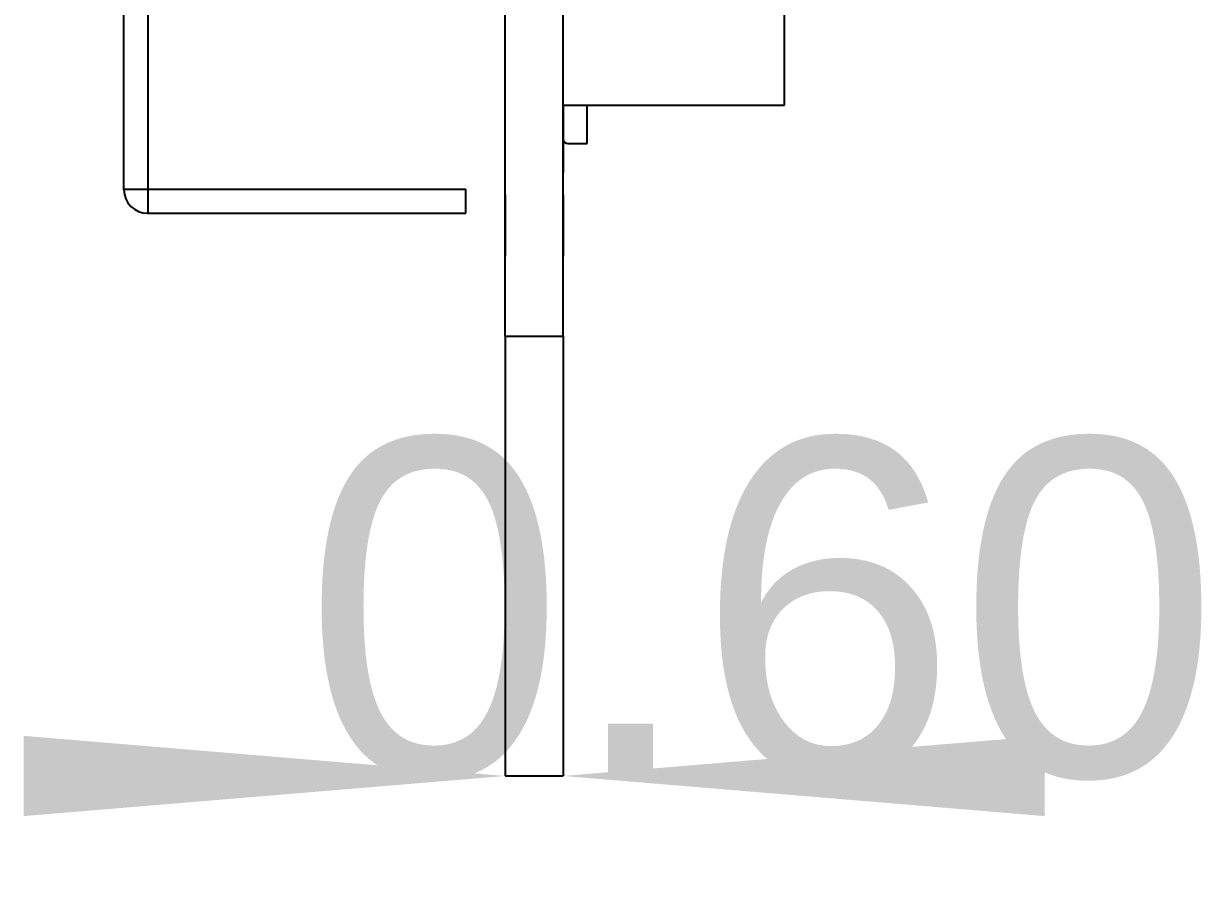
# Model space of a CAD drawing. Extents: x 77 to 183, y 92 to 133.
# Drawn here: x 169.86 to 182.16, y 92.21 to 101.11 of the extents above; entities that cross this region are included whole.
import ezdxf
from ezdxf.enums import TextEntityAlignment as Align

# ---------------------------------------------------------------- set-up
doc = ezdxf.new("R2010")
doc.units = 0
doc.layers.get('0').update_dxf_attribs({"linetype": 'CONTINUOUS'})
doc.layers.add('Dimension009', color=7, linetype='CONTINUOUS')
doc.layers.add('View005', color=7, linetype='CONTINUOUS')
doc.styles.get("Standard").update_dxf_attribs({"font": 'arial.ttf'})
doc.dimstyles.get("Standard").update_dxf_attribs({"dimscale": 0, "dimtxt": 2.5, "dimasz": 2.5, "dimexe": 1.25, "dimexo": 0.625, "dimtad": 1, "dimtxsty": 'STANDARD', "dimcen": 2.5, "dimazin": 3, "dimtfac": 1, "dimtmove": 0, "dimatfit": 3})

# ---------------------------------------------------------------- blocks, each defined once
blk = doc.blocks.new('*Dimension009')
at = {"color": 0}
for points in [[(169.857, 92.8842), (169.857, 93.7175), (174.857, 93.3009)], [(180.458, 92.8842), (180.458, 93.7175), (175.458, 93.3009)]]:
    blk.add_solid(points, dxfattribs=at)
at = {"layer": 'Dimension009'}
for p, q in [((174.857, 97.8653), (174.857, 93.3009)), ((175.458, 97.8653), (175.458, 93.3009)), ((174.857, 93.3009), (175.458, 93.3009))]:
    blk.add_line(p, q, dxfattribs=at)
blk.add_text('0.60', height=3.5, dxfattribs=at).set_placement((177.517, 93.3009), align=Align.CENTER)

msp = doc.modelspace()

# ---------------------------------------------------------------- linework, layer by layer
at = {"layer": 'View005'}
for p, q in [((174.857, 97.8653), (174.857, 117.865)), ((174.857, 97.8653), (174.857, 117.865)), ((174.857, 97.8653), (174.857, 117.865)), ((175.458, 97.8653), (175.458, 117.865)), ((175.458, 97.8653), (175.458, 117.865)), ((170.898, 99.3914), (170.898, 104.686)), ((170.898, 99.3914), (170.898, 104.686)), ((171.148, 99.3914), (171.148, 104.686)), ((171.148, 99.3914), (171.148, 104.686)), ((177.757, 100.265), (177.757, 101.565)), ((177.757, 100.265), (177.757, 101.565)), ((175.458, 100.265), (177.757, 100.265)), ((175.458, 100.265), (177.757, 100.265)), ((175.458, 100.265), (175.458, 99.5652)), ((175.458, 100.265), (175.458, 99.5652)), ((175.458, 100.265), (175.458, 99.5652)), ((175.458, 100.265), (175.458, 99.5652)), ((175.708, 99.8653), (175.708, 100.265)), ((175.708, 99.8653), (175.708, 100.265)), ((175.507, 99.8653), (175.708, 99.8653)), ((175.507, 99.8653), (175.708, 99.8653)), ((175.458, 99.5652), (175.458, 99.5652)), ((175.458, 99.5652), (175.458, 99.5652)), ((170.898, 99.3864), (170.898, 99.3914)), ((170.898, 99.3914), (171.148, 99.3914)), ((170.898, 99.3864), (170.898, 99.3914)), ((170.898, 99.3914), (171.148, 99.3914)), ((171.148, 99.3914), (174.447, 99.3914)), ((171.148, 99.3914), (174.447, 99.3914)), ((171.148, 99.1414), (171.148, 99.3914)), ((171.148, 99.1414), (171.148, 99.3914)), ((174.447, 99.1414), (174.447, 99.3914)), ((174.447, 99.1414), (174.447, 99.3914)), ((174.857, 99.3328), (174.857, 99.3328)), ((174.857, 99.3328), (174.857, 99.3328)), ((175.458, 99.3328), (175.458, 99.3328)), ((175.458, 99.3328), (175.458, 99.3328)), ((171.143, 99.1414), (171.148, 99.1414)), ((171.143, 99.1414), (171.148, 99.1414)), ((171.148, 99.1414), (174.447, 99.1414)), ((171.148, 99.1414), (174.447, 99.1414)), ((174.857, 98.6978), (174.857, 98.6978)), ((174.857, 98.6978), (174.857, 98.6978)), ((175.458, 98.6978), (175.458, 98.6978)), ((175.458, 98.6978), (175.458, 98.6978)), ((174.857, 97.8653), (175.458, 97.8653)), ((174.857, 97.8653), (175.458, 97.8653))]:
    msp.add_line(p, q, dxfattribs=at)
for centre, radius, start, end in [((175.507, 99.9153), 0.05, 180, -179.638), ((175.507, 99.9153), 0.05, 180, -179.638), ((175.507, 99.9153), 0.05, -175.191, -90), ((175.507, 99.9153), 0.05, -175.191, -90), ((171.143, 99.3864), 0.245, 180, -90), ((171.143, 99.3864), 0.245, 180, -90)]:
    msp.add_arc(centre, radius, start, end, dxfattribs=at)
for points in [[(174.857, 99.3328), (174.857, 99.3288), (174.857, 99.3248), (174.857, 99.3131), (174.857, 99.3013), (174.857, 99.2824), (174.857, 99.2635), (174.857, 99.2383), (174.857, 99.2132), (174.857, 99.1831), (174.857, 99.153), (174.857, 99.0869), (174.857, 99.0153), (174.857, 98.9799), (174.857, 98.9446), (174.857, 98.8756), (174.857, 98.8173), (174.857, 98.7922), (174.857, 98.767), (174.857, 98.7481), (174.857, 98.7292), (174.857, 98.7175), (174.857, 98.7057), (174.857, 98.7017), (174.857, 98.6978)], [(174.857, 99.3328), (174.857, 99.3288), (174.857, 99.3248), (174.857, 99.3131), (174.857, 99.3013), (174.857, 99.2824), (174.857, 99.2635), (174.857, 99.2383), (174.857, 99.2132), (174.857, 99.1831), (174.857, 99.153), (174.857, 99.0869), (174.857, 99.0153), (174.857, 98.9799), (174.857, 98.9446), (174.857, 98.8756), (174.857, 98.8173), (174.857, 98.7922), (174.857, 98.767), (174.857, 98.7481), (174.857, 98.7292), (174.857, 98.7175), (174.857, 98.7057), (174.857, 98.7017), (174.857, 98.6978)], [(174.857, 99.3328), (174.857, 99.3288), (174.857, 99.3248), (174.857, 99.3131), (174.857, 99.3013), (174.857, 99.2824), (174.857, 99.2635), (174.857, 99.2383), (174.857, 99.2132), (174.857, 99.1831), (174.857, 99.153), (174.857, 99.0869), (174.857, 99.0153), (174.857, 98.9799), (174.857, 98.9446), (174.857, 98.8756), (174.857, 98.8173), (174.857, 98.7922), (174.857, 98.767), (174.857, 98.7481), (174.857, 98.7292), (174.857, 98.7175), (174.857, 98.7057), (174.857, 98.7017), (174.857, 98.6978)], [(174.857, 99.3328), (174.857, 99.3288), (174.857, 99.3248), (174.857, 99.3131), (174.857, 99.3013), (174.857, 99.2824), (174.857, 99.2635), (174.857, 99.2383), (174.857, 99.2132), (174.857, 99.1831), (174.857, 99.153), (174.857, 99.0869), (174.857, 99.0153), (174.857, 98.9799), (174.857, 98.9446), (174.857, 98.8756), (174.857, 98.8173), (174.857, 98.7922), (174.857, 98.767), (174.857, 98.7481), (174.857, 98.7292), (174.857, 98.7175), (174.857, 98.7057), (174.857, 98.7017), (174.857, 98.6978)], [(175.458, 99.3328), (175.458, 99.3288), (175.458, 99.3248), (175.458, 99.3131), (175.458, 99.3013), (175.458, 99.2824), (175.458, 99.2635), (175.458, 99.2383), (175.458, 99.2132), (175.458, 99.1831), (175.458, 99.153), (175.458, 99.0869), (175.458, 99.0153), (175.458, 98.9799), (175.458, 98.9446), (175.458, 98.8756), (175.458, 98.8173), (175.458, 98.7922), (175.458, 98.767), (175.458, 98.7481), (175.458, 98.7292), (175.458, 98.7175), (175.458, 98.7057), (175.458, 98.7017), (175.458, 98.6978)], [(175.458, 99.3328), (175.458, 99.3288), (175.458, 99.3248), (175.458, 99.3131), (175.458, 99.3013), (175.458, 99.2824), (175.458, 99.2635), (175.458, 99.2383), (175.458, 99.2132), (175.458, 99.1831), (175.458, 99.153), (175.458, 99.0869), (175.458, 99.0153), (175.458, 98.9799), (175.458, 98.9446), (175.458, 98.8756), (175.458, 98.8173), (175.458, 98.7922), (175.458, 98.767), (175.458, 98.7481), (175.458, 98.7292), (175.458, 98.7175), (175.458, 98.7057), (175.458, 98.7017), (175.458, 98.6978)], [(175.458, 99.3328), (175.458, 99.3288), (175.458, 99.3248), (175.458, 99.3131), (175.458, 99.3013), (175.458, 99.2824), (175.458, 99.2635), (175.458, 99.2383), (175.458, 99.2132), (175.458, 99.1831), (175.458, 99.153), (175.458, 99.0869), (175.458, 99.0153), (175.458, 98.9799), (175.458, 98.9446), (175.458, 98.8756), (175.458, 98.8173), (175.458, 98.7922), (175.458, 98.767), (175.458, 98.7481), (175.458, 98.7292), (175.458, 98.7175), (175.458, 98.7057), (175.458, 98.7017), (175.458, 98.6978)], [(175.458, 99.3328), (175.458, 99.3288), (175.458, 99.3248), (175.458, 99.3131), (175.458, 99.3013), (175.458, 99.2824), (175.458, 99.2635), (175.458, 99.2383), (175.458, 99.2132), (175.458, 99.1831), (175.458, 99.153), (175.458, 99.0869), (175.458, 99.0153), (175.458, 98.9799), (175.458, 98.9446), (175.458, 98.8756), (175.458, 98.8173), (175.458, 98.7922), (175.458, 98.767), (175.458, 98.7481), (175.458, 98.7292), (175.458, 98.7175), (175.458, 98.7057), (175.458, 98.7017), (175.458, 98.6978)]]:
    msp.add_open_spline(points, degree=2, knots=[1.5708, 1.5708, 1.5708, 1.7952, 1.7952, 2.0196, 2.0196, 2.24399, 2.24399, 2.46839, 2.46839, 2.69279, 2.69279, 3.14159, 3.14159, 3.36599, 3.36599, 3.81479, 3.81479, 4.03919, 4.03919, 4.26359, 4.26359, 4.48799, 4.48799, 4.71239, 4.71239, 4.71239], dxfattribs=at)

# ---------------------------------------------------------------- dimensions: what is measured, and where the dimension line sits
at = {"layer": 'Dimension009'}
dim = msp.add_linear_dim(base=(177.517, 93.3009), p1=(174.857, 97.8653), p2=(175.458, 97.8653), text='0.60', dimstyle='STANDARD', dxfattribs=at)
dim.commit()
dim.dimension.update_dxf_attribs({"geometry": '*Dimension009', "text_midpoint": (177.517, 98.3009)})

doc.saveas('drawing.dxf')
